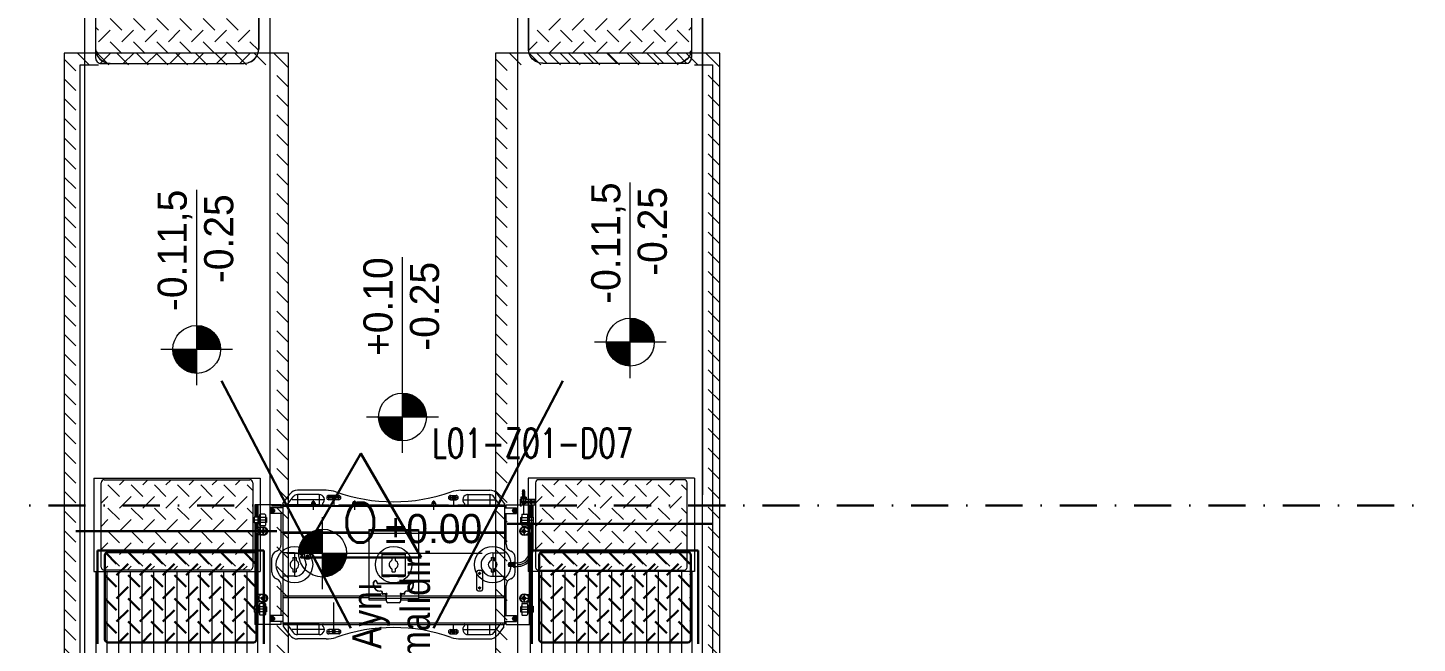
# Model space of a CAD drawing. Extents: x -3709 to 34975, y -230 to 8245.
# Drawn here: x 1614.9 to 2091.6, y 777.7 to 988.8 of the extents above; entities that cross this region are included whole.
import ezdxf
from ezdxf.enums import TextEntityAlignment as Align

# ---------------------------------------------------------------- set-up
doc = ezdxf.new("R2010")
doc.units = 0
doc.linetypes.add('DASHDOT', pattern=[25.4, 12.7, -6.35, 0, -6.35])
doc.layers.get('0').update_dxf_attribs({"color": 9, "lineweight": 9})
for name, color, linetype, lineweight in [('A_Tech_1-50', 201, 'Continuous', 9), ('B_Ekipman_Zemin', 155, 'Continuous', 9), ('E-DEDEKTÖR NUMARALARI', 20, 'Continuous', 30), ('E-KABLO', 7, 'Continuous', 30), ('E-OPTİK DUMAN DEDEKTÖRÜ', 7, 'Continuous', 30)]:
    doc.layers.add(name, color=color, linetype=linetype, lineweight=lineweight)
doc.styles.add('E-YAZI', font='txttw.shx')
doc.styles.add('HAS100', font='GOTHIC.TTF', dxfattribs={"height": 200})
doc.styles.add('MuuM_TEXT-STANDART', font='ARIALN.TTF')

# ---------------------------------------------------------------- blocks, each defined once
blk = doc.blocks.new('4800makaslift')
for p, q in [((14253.2, 12258.4), (14253.2, 12100)), ((14253.2, 12258.3), (14253.2, 12130.2)), ((14813.2, 12261.5), (14813.2, 12129.4)), ((14813.2, 12130.2), (14813.2, 12258.3)), ((15738.2, 12261.5), (15738.2, 12129.4)), ((15738.2, 12130.2), (15738.2, 12258.3)), ((16298.2, 12258.4), (16298.2, 12100)), ((16298.2, 12258.3), (16298.2, 12130.2)), ((14215.7, 12239.6), (14215.7, 7239.6)), ((14253.2, 12204.3), (14263, 12194.5)), ((14303, 12234.5), (14343, 12194.5)), ((14383, 12234.5), (14423, 12194.5)), ((14463, 12234.5), (14503, 12194.5)), ((14543, 12234.5), (14583, 12194.5)), ((14623, 12234.5), (14663, 12194.5)), ((14703, 12234.5), (14743, 12194.5)), ((14850.7, 12239.6), (14850.7, 7239.6)), ((15700.7, 12239.6), (15700.7, 7239.6)), ((15848.3, 12234.5), (15808.3, 12194.5)), ((15928.3, 12234.5), (15888.3, 12194.5)), ((16008.3, 12234.5), (15968.3, 12194.5)), ((16088.3, 12234.5), (16048.3, 12194.5)), ((16168.3, 12234.5), (16128.3, 12194.5)), ((16248.3, 12234.5), (16208.3, 12194.5)), ((16298.2, 12204.3), (16288.3, 12194.5)), ((16335.7, 12239.6), (16335.7, 10600.3)), ((16335.7, 7239.6), (16335.7, 12239.6)), ((14303, 12194.5), (14263, 12154.5)), ((14383, 12194.5), (14343, 12154.5)), ((14463, 12194.5), (14423, 12154.5)), ((14543, 12194.5), (14503, 12154.5)), ((14623, 12194.5), (14583, 12154.5)), ((14703, 12194.5), (14663, 12154.5)), ((14783, 12194.5), (14743, 12154.5)), ((15768.3, 12194.5), (15808.3, 12154.5)), ((15848.3, 12194.5), (15888.3, 12154.5)), ((15928.3, 12194.5), (15968.3, 12154.5)), ((16008.3, 12194.5), (16048.3, 12154.5)), ((16088.3, 12194.5), (16128.3, 12154.5)), ((16168.3, 12194.5), (16208.3, 12154.5)), ((16248.3, 12194.5), (16288.3, 12154.5)), ((14253.2, 12124.3), (14263, 12114.5)), ((14303, 12114.5), (14269, 12080.4)), ((14303, 12154.5), (14343, 12114.5)), ((14383, 12114.5), (14348.5, 12080)), ((14383, 12154.5), (14423, 12114.5)), ((14463, 12114.5), (14428.5, 12080)), ((14463, 12154.5), (14503, 12114.5)), ((14543, 12114.5), (14508.5, 12080)), ((14543, 12154.5), (14583, 12114.5)), ((14623, 12114.5), (14588.5, 12080)), ((14623, 12154.5), (14663, 12114.5)), ((14703, 12114.5), (14668.5, 12080)), ((14703, 12154.5), (14743, 12114.5)), ((14783, 12114.5), (14748.5, 12080)), ((14783, 12154.5), (14813.2, 12124.3)), ((14811.5, 12117.5), (14813.2, 12130.2)), ((15768.3, 12154.5), (15738.2, 12124.3)), ((15739.9, 12117.5), (15738.2, 12130.2)), ((15768.3, 12114.5), (15802.8, 12080)), ((15848.3, 12154.5), (15808.3, 12114.5)), ((15848.3, 12114.5), (15882.8, 12080)), ((15928.3, 12154.5), (15888.3, 12114.5)), ((15928.3, 12114.5), (15962.8, 12080)), ((16008.3, 12154.5), (15968.3, 12114.5)), ((16008.3, 12114.5), (16042.8, 12080)), ((16088.3, 12154.5), (16048.3, 12114.5)), ((16088.3, 12114.5), (16122.8, 12080)), ((16168.3, 12154.5), (16128.3, 12114.5)), ((16168.3, 12114.5), (16202.8, 12080)), ((16248.3, 12154.5), (16208.3, 12114.5)), ((16248.3, 12114.5), (16282.4, 12080.4)), ((16298.2, 12124.3), (16288.3, 12114.5)), ((14268.2, 12080), (14763.2, 12080.1)), ((14273.2, 12080), (14763.2, 12081)), ((14290.2, 12081.8), (14303.2, 12080.1)), ((14308.2, 12080.1), (14308.2, 12080)), ((14308.2, 12080), (14758.2, 12080)), ((16278.2, 12080), (15788.2, 12081)), ((16283.2, 12080), (15788.2, 12080.1)), ((16243.2, 12080), (15793.2, 12080)), ((16243.2, 12080.1), (16243.2, 12080)), ((16261.1, 12081.8), (16248.2, 12080.1))]:
    blk.add_line(p, q)
for points in [[(14253.2, 12130.2), (14254.9, 12117.5), (14259.9, 12105.6), (14267.8, 12095.4), (14278.2, 12087.6), (14290.2, 12082.7), (14303.2, 12081)], [(14253.2, 12129.4), (14254.9, 12116.6), (14259.9, 12104.7), (14267.8, 12094.6), (14278.2, 12086.7), (14290.2, 12081.8)], [(14763.2, 12080.1), (14776.1, 12081.8), (14788.2, 12086.7), (14798.5, 12094.6), (14806.5, 12104.7), (14811.5, 12116.6), (14813.2, 12129.4)], [(14763.2, 12081), (14776.1, 12082.7), (14788.2, 12087.6), (14798.5, 12095.4), (14806.5, 12105.6), (14811.5, 12117.5)], [(15788.2, 12080.1), (15775.2, 12081.8), (15763.2, 12086.7), (15752.8, 12094.6), (15744.9, 12104.7), (15739.9, 12116.6), (15738.2, 12129.4)], [(15788.2, 12081), (15775.2, 12082.7), (15763.2, 12087.6), (15752.8, 12095.4), (15744.9, 12105.6), (15739.9, 12117.5)], [(16298.2, 12130.2), (16296.5, 12117.5), (16291.5, 12105.6), (16283.5, 12095.4), (16273.2, 12087.6), (16261.1, 12082.7), (16248.2, 12081)], [(16298.2, 12129.4), (16296.5, 12116.6), (16291.5, 12104.7), (16283.5, 12094.6), (16273.2, 12086.7), (16261.1, 12081.8)]]:
    blk.add_lwpolyline(points)
for centre, start, end in [((14273.2, 12100), 180, 270), ((16278.2, 12100), 270, 360)]:
    blk.add_arc(centre, 20, start, end)
blk = doc.blocks.new('A$C78A8090B')
for p, q in [((98.8, 465), (122.8, 497)), ((113.8, 460), (134.8, 488)), ((241.3, 477.5), (131.3, 477.5)), ((247.6, 510), (148.8, 510)), ((148.8, 495), (148.8, 460)), ((223.8, 495), (148.8, 495)), ((223.8, 495), (223.8, 460)), ((298.3, 485), (249.3, 485)), ((256.8, 477.5), (256.8, 492.5)), ((290.8, 492.5), (256.8, 492.5)), ((256.8, 487.5), (256.8, 482.5)), ((268.8, 487.5), (256.8, 487.5)), ((269.4, 482.5), (256.8, 482.5)), ((290.8, 477.5), (256.8, 477.5)), ((268.8, 487.5), (268.8, 477.5)), ((273.8, 490), (273.8, 460)), ((290.8, 482.5), (278.1, 482.5)), ((278.8, 487.5), (278.8, 477.5)), ((290.8, 487.5), (278.8, 487.5)), ((290.8, 477.5), (290.8, 492.5)), ((290.8, 487.5), (290.8, 482.5)), ((666.8, 485), (700.8, 485)), ((674.3, 492.5), (693.3, 492.5)), ((674.3, 477.5), (674.3, 492.5)), ((674.3, 477.5), (693.3, 477.5)), ((678.8, 485), (678.8, 477.5)), ((683.8, 490), (683.8, 460)), ((688.8, 485), (688.8, 477.5)), ((693.3, 477.5), (693.3, 492.5)), ((709.9, 510), (808.8, 510)), ((716.3, 477.5), (826.3, 477.5)), ((733.8, 495), (808.8, 495)), ((733.8, 495), (733.8, 460)), ((808.8, 495), (808.8, 460)), ((843.8, 460), (822.8, 488)), ((858.8, 465), (834.8, 497)), ((914.5, 480), (915.5, 480)), ((914.5, 460), (914.5, 480)), ((915, 485.9), (915, 482.1)), ((915, 480), (915, 479.5)), ((915, 479.5), (917.5, 479.5)), ((915.5, 481.5), (933.5, 481.5)), ((915.5, 481.5), (915.5, 479.5)), ((917, 486.5), (932, 486.5)), ((917.5, 481.5), (917.5, 467)), ((919, 485.9), (919, 482.1)), ((919, 481.5), (919, 464)), ((921.8, 511.5), (920.5, 503.5)), ((921.3, 503.5), (920.5, 496.5)), ((920.5, 503.5), (928.5, 503.5)), ((920.5, 496.5), (928.5, 496.5)), ((921.3, 496.5), (921.3, 488.5)), ((921.8, 511.5), (927.3, 511.5)), ((924.5, 511.5), (924.5, 428)), ((927.3, 511.5), (928.5, 503.5)), ((927.8, 503.5), (928.5, 496.5)), ((927.8, 496.5), (927.8, 488.5)), ((930, 485.9), (930, 482.1)), ((930, 481.5), (930, 471.5)), ((931.5, 481.5), (931.5, 467)), ((931.5, 479.5), (934, 479.5)), ((933.5, 481.5), (933.5, 479.5)), ((933.5, 480), (964.5, 480)), ((934, 485.9), (934, 482.1)), ((934, 480), (934, 479.5)), ((950.5, 480), (950.5, 301)), ((964.5, 460), (964.5, 480)), ((10.5, 460), (3, 452.5)), ((6.3, 460), (3, 456.7)), ((3, 460), (3, 418)), ((93, 460), (3, 460)), ((13, 458.2), (3, 448.2)), ((13, 454), (3, 444)), ((13, 449.7), (3, 439.7)), ((13, 445.5), (3, 435.5)), ((13, 441.2), (3, 431.2)), ((13, 437), (3, 427)), ((13, 432.8), (3, 422.8)), ((13, 460), (13, 50)), ((70.5, 440), (55.5, 440)), ((57, 444.5), (57, 450)), ((98.8, 450), (57, 450)), ((57, 430), (57, 435.5)), ((98.8, 430), (57, 430)), ((59.5, 442), (63, 444)), ((59.5, 438), (59.5, 442)), ((63, 436), (59.5, 438)), ((63, 447.5), (63, 432.5)), ((63, 444), (66.5, 442)), ((66.5, 438), (63, 436)), ((66.5, 442), (66.5, 438)), ((93, 450), (93, 460)), ((93, 325), (93, 430)), ((98.8, 465), (98.8, 50)), ((102.8, 460), (98.8, 460)), ((98.8, 460), (102.8, 460)), ((98.8, 455), (858.8, 455)), ((101.8, 460), (101.8, 455)), ((102.8, 460), (102.8, 458)), ((102.8, 458), (110.8, 458)), ((110.8, 460), (257.8, 460)), ((148.8, 460), (110.8, 460)), ((110.8, 460), (110.8, 458)), ((111.8, 460), (111.8, 455)), ((223.8, 460), (148.8, 460)), ((197.2, 466), (209.2, 466)), ((197.2, 466), (197.2, 460)), ((197.6, 468), (207.2, 468)), ((198.7, 455), (198.7, 460)), ((199.2, 457.5), (199.2, 460)), ((199.2, 457.5), (207.2, 457.5)), ((203.2, 475), (203.2, 442.4)), ((203.2, 472), (203.2, 460)), ((204.7, 470.5), (204.7, 465.5)), ((207.2, 457.5), (207.2, 460)), ((207.7, 455), (207.7, 460)), ((209.2, 466), (209.2, 460)), ((256.8, 460), (256.8, 455)), ((257.8, 460), (257.8, 458)), ((257.8, 458), (290.8, 458)), ((290.8, 460), (612.2, 460)), ((290.8, 460), (290.8, 458)), ((291.8, 460), (291.8, 455)), ((350.3, 466), (338.3, 466)), ((338.3, 466), (338.3, 460)), ((339.8, 455), (339.8, 460)), ((349.9, 468), (340.3, 468)), ((340.3, 457.5), (340.3, 460)), ((348.3, 457.5), (340.3, 457.5)), ((342.8, 470.5), (342.8, 465.5)), ((344.3, 475), (344.3, 442.4)), ((344.3, 472), (344.3, 460)), ((348.3, 457.5), (348.3, 460)), ((348.8, 455), (348.8, 460)), ((350.3, 466), (350.3, 460)), ((610.2, 466), (622.2, 466)), ((610.2, 466), (610.2, 460)), ((610.6, 468), (620.2, 468)), ((611.7, 455), (611.7, 460)), ((612.2, 457.5), (612.2, 460)), ((612.2, 457.5), (620.2, 457.5)), ((616.2, 475), (616.2, 442.4)), ((616.2, 472), (616.2, 460)), ((617.7, 470.5), (617.7, 465.5)), ((620.2, 460), (666.8, 460)), ((620.2, 457.5), (620.2, 460)), ((620.7, 455), (620.7, 460)), ((622.2, 466), (622.2, 460)), ((665.8, 460), (665.8, 455)), ((666.8, 460), (666.8, 458)), ((699.8, 458), (666.8, 458)), ((699.8, 460), (699.8, 458)), ((699.8, 460), (733.8, 460)), ((700.8, 460), (700.8, 455)), ((733.8, 460), (808.8, 460)), ((808.8, 460), (846.8, 460)), ((845.8, 460), (845.8, 455)), ((846.8, 460), (846.8, 458)), ((854.8, 458), (846.8, 458)), ((854.8, 460), (854.8, 458)), ((854.8, 460), (858.8, 460)), ((855.8, 460), (855.8, 455)), ((858.8, 465), (858.8, 50)), ((858.8, 450), (900.5, 450)), ((858.8, 430), (900.5, 430)), ((864.5, 460), (964.5, 460)), ((864.5, 450), (864.5, 460)), ((864.5, 325), (864.5, 430)), ((887, 440), (902, 440)), ((894.5, 444), (891, 442)), ((891, 442), (891, 438)), ((891, 438), (894.5, 436)), ((894.5, 447.5), (894.5, 432.5)), ((898, 442), (894.5, 444)), ((894.5, 436), (898, 438)), ((898, 438), (898, 442)), ((900.5, 444.5), (900.5, 450)), ((900.5, 430), (900.5, 435.5)), ((917.5, 471.5), (931.5, 471.5)), ((917.5, 467), (931.5, 467)), ((919, 470), (964.5, 470)), ((919, 464), (924.5, 462.2)), ((919, 464), (930, 464)), ((930, 464), (924.5, 462.2)), ((930, 472.5), (947.4, 472.5)), ((930, 467.5), (947.4, 467.5)), ((930, 467.5), (930, 464)), ((944.5, 457.7), (946.8, 460)), ((944.5, 453.4), (951.1, 460)), ((944.5, 460), (944.5, 50)), ((944.5, 449.2), (954.5, 459.2)), ((944.5, 444.9), (954.5, 454.9)), ((944.5, 440.7), (954.5, 450.7)), ((944.5, 436.5), (954.5, 446.5)), ((944.5, 432.2), (954.5, 442.2)), ((944.5, 428), (954.5, 438)), ((944.5, 423.7), (954.5, 433.7)), ((944.5, 419.5), (954.5, 429.5)), ((953.6, 472.5), (957.5, 472.5)), ((953.6, 467.5), (957.5, 467.5)), ((954.5, 460), (954.5, 418)), ((956.5, 460), (956.5, 301)), ((957.5, 473.5), (964.5, 473.5)), ((957.5, 466.5), (957.5, 473.5)), ((957.5, 466.5), (964.5, 466.5)), ((0, 418), (0, 398)), ((13, 418), (0, 418)), ((43, 408), (0, 408)), ((13, 398), (0, 398)), ((13, 428.5), (3, 418.5)), ((12.2, 398), (3, 388.8)), ((7.9, 398), (3, 393.1)), ((3.7, 398), (3, 397.3)), ((3, 398), (3, 112)), ((13, 394.6), (3, 384.6)), ((13, 390.3), (3, 380.3)), ((13, 386.1), (4.4, 377.5)), ((13, 424.3), (6.7, 418)), ((13, 381.8), (8.7, 377.5)), ((13, 420), (11, 418)), ((17, 420.5), (13, 420.5)), ((13, 420.5), (13, 395.5)), ((17, 395.5), (13, 395.5)), ((13, 377.5), (13, 382.5)), ((31, 382.5), (13, 382.5)), ((17, 420.5), (19, 418.5)), ((17, 420.5), (17, 395.5)), ((19, 397.5), (17, 395.5)), ((19, 426), (19, 390)), ((39.5, 416.5), (19, 416.5)), ((39.5, 399.5), (19, 399.5)), ((37, 428), (21, 428)), ((37, 388), (21, 388)), ((31, 385), (31, 355)), ((31, 357.5), (31, 382.5)), ((39, 426), (39, 416.5)), ((39, 399.5), (39, 390)), ((39.5, 418), (39.5, 398)), ((39.5, 418), (41, 418)), ((41, 415.8), (39.5, 415.8)), ((41, 400.1), (39.5, 400.1)), ((39.5, 398), (41, 398)), ((41, 418), (41, 398)), ((43, 416.5), (41, 416.5)), ((43, 399.5), (41, 399.5)), ((43, 416.5), (43, 399.5)), ((914.5, 416.5), (914.5, 399.5)), ((914.5, 416.5), (916.5, 416.5)), ((914.5, 408), (957.5, 408)), ((914.5, 399.5), (916.5, 399.5)), ((916.5, 418), (916.5, 398)), ((918, 418), (916.5, 418)), ((916.5, 415.8), (918, 415.8)), ((916.5, 400.1), (918, 400.1)), ((918, 398), (916.5, 398)), ((918, 418), (918, 398)), ((918, 416.5), (938.5, 416.5)), ((918, 399.5), (938.5, 399.5)), ((918.5, 426), (918.5, 416.5)), ((918.5, 399.5), (918.5, 390)), ((920.5, 428), (936.5, 428)), ((920.5, 388), (936.5, 388)), ((926.5, 385), (926.5, 355)), ((926.5, 357.5), (926.5, 382.5)), ((926.5, 382.5), (944.5, 382.5)), ((938.5, 426), (938.5, 390)), ((940.5, 420.5), (938.5, 418.5)), ((938.5, 397.5), (940.5, 395.5)), ((940.5, 420.5), (940.5, 395.5)), ((940.5, 420.5), (944.5, 420.5)), ((940.5, 395.5), (944.5, 395.5)), ((944.5, 420.5), (944.5, 395.5)), ((944.5, 418), (957.5, 418)), ((944.5, 394), (948.5, 398)), ((944.5, 389.8), (952.7, 398)), ((944.5, 398), (957.5, 398)), ((944.5, 385.6), (954.5, 395.6)), ((944.5, 381.3), (954.5, 391.3)), ((944.5, 377.5), (944.5, 382.5)), ((944.9, 377.5), (954.5, 387.1)), ((947.3, 418), (954.5, 425.3)), ((949.2, 377.5), (954.5, 382.8)), ((951.5, 418), (954.5, 421)), ((954.5, 398), (954.5, 112)), ((957.5, 418), (957.5, 398)), ((3, 377.5), (13, 377.5)), ((10.6, 362.5), (3, 354.9)), ((6.4, 362.5), (3, 359.1)), ((3, 362.5), (13, 362.5)), ((13, 360.6), (3, 350.6)), ((13, 356.4), (3, 346.4)), ((13, 352.1), (3, 342.1)), ((13, 347.9), (3, 337.9)), ((13, 343.7), (3, 333.7)), ((13, 339.4), (3, 329.4)), ((13, 335.2), (3, 325.2)), ((7, 362.5), (7, 377.5)), ((13, 377.6), (12.9, 377.5)), ((43.5, 370), (13, 370)), ((46, 370), (13, 370)), ((13, 357.5), (13, 362.5)), ((31, 357.5), (13, 357.5)), ((98.8, 367.5), (393.8, 367.5)), ((98.8, 362.5), (858.8, 362.5)), ((173.8, 280), (173.8, 340)), ((188.8, 345), (178.8, 345)), ((178.8, 335), (188.8, 335)), ((183.8, 330), (183.8, 338.3)), ((193.8, 280), (193.8, 340)), ((393.8, 375.5), (393.8, 134.5)), ((393.8, 375.5), (563.8, 375.5)), ((393.8, 370.5), (563.8, 370.5)), ((563.8, 375.5), (563.8, 134.5)), ((563.8, 367.5), (858.8, 367.5)), ((911.5, 370), (944.5, 370)), ((914, 370), (944.5, 370)), ((926.5, 357.5), (944.5, 357.5)), ((954.5, 377.5), (944.5, 377.5)), ((944.5, 360.1), (946.9, 362.5)), ((944.5, 355.9), (951.1, 362.5)), ((954.5, 362.5), (944.5, 362.5)), ((944.5, 357.5), (944.5, 362.5)), ((944.5, 351.6), (954.5, 361.6)), ((944.5, 347.4), (954.5, 357.4)), ((944.5, 343.1), (954.5, 353.1)), ((944.5, 338.9), (954.5, 348.9)), ((944.5, 334.6), (954.5, 344.6)), ((944.5, 330.4), (954.5, 340.4)), ((944.5, 326.2), (954.5, 336.2)), ((950.5, 362.5), (950.5, 377.5)), ((953.4, 377.5), (954.5, 378.6)), ((13, 330.9), (3, 320.9)), ((13, 326.7), (3, 316.7)), ((13, 322.4), (3, 312.4)), ((13, 318.2), (3, 308.2)), ((13, 314), (3, 304)), ((13, 309.7), (3, 299.7)), ((13, 305.5), (3, 295.5)), ((13, 301.2), (3, 291.2)), ((13, 297), (3, 287)), ((13, 292.7), (3, 282.7)), ((13, 288.5), (3, 278.5)), ((138.8, 295), (98.8, 295)), ((138.8, 295), (138.8, 215)), ((183.8, 280), (183.8, 290)), ((438.8, 295), (438.8, 215)), ((438.8, 295), (518.8, 295)), ((438.8, 290), (518.8, 290)), ((443.3, 295.5), (443.3, 289.5)), ((443.3, 295.5), (464.3, 295.5)), ((443.3, 289.5), (464.3, 289.5)), ((443.8, 295), (443.8, 290)), ((463.8, 295), (463.8, 290)), ((464.3, 295.5), (464.3, 289.5)), ((493.3, 295.5), (514.3, 295.5)), ((493.3, 295.5), (493.3, 289.5)), ((493.3, 289.5), (514.3, 289.5)), ((493.8, 295), (493.8, 290)), ((513.8, 295), (513.8, 290)), ((514.3, 295.5), (514.3, 289.5)), ((518.8, 295), (518.8, 215)), ((818.8, 295), (818.8, 215)), ((818.8, 295), (858.8, 295)), ((944.5, 321.9), (954.5, 331.9)), ((944.5, 317.7), (954.5, 327.7)), ((944.5, 313.4), (954.5, 323.4)), ((944.5, 309.2), (954.5, 319.2)), ((944.5, 304.9), (954.5, 314.9)), ((944.5, 300.7), (954.5, 310.7)), ((944.5, 296.5), (954.5, 306.5)), ((944.5, 292.2), (954.5, 302.2)), ((944.5, 288), (954.5, 298)), ((944.5, 283.7), (954.5, 293.7)), ((944.5, 279.5), (954.5, 289.5)), ((13, 284.3), (3, 274.3)), ((13, 280), (3, 270)), ((13, 275.8), (3, 265.8)), ((13, 271.5), (3, 261.5)), ((13, 267.3), (3, 257.3)), ((13, 263), (3, 253)), ((13, 258.8), (3, 248.8)), ((13, 254.6), (3, 244.6)), ((13, 250.3), (3, 240.3)), ((13, 246.1), (3, 236.1)), ((13, 241.8), (3, 231.8)), ((61, 229.6), (61, 278.4)), ((133.3, 280), (144.3, 280)), ((133.3, 280), (133.3, 269)), ((133.3, 241), (133.3, 230)), ((144.3, 280), (144.3, 269)), ((144.3, 241), (144.3, 230)), ((178.8, 285), (188.8, 285)), ((178.8, 275), (188.8, 275)), ((178.8, 257.5), (178.8, 252.5)), ((473.3, 279), (473.3, 270.5)), ((473.3, 239.5), (473.3, 231)), ((474.3, 280), (483.3, 280)), ((484.3, 279), (484.3, 270.5)), ((484.3, 239.5), (484.3, 231)), ((778.8, 257.5), (778.8, 252.5)), ((813.3, 280), (813.3, 269)), ((813.3, 280), (824.3, 280)), ((813.3, 241), (813.3, 230)), ((824.3, 280), (824.3, 269)), ((824.3, 241), (824.3, 230)), ((874.5, 257.1), (872.5, 257.1)), ((872.5, 252.9), (872.5, 257.1)), ((872.5, 255), (896.5, 255)), ((874.5, 252.9), (872.5, 252.9)), ((896.5, 255), (873.3, 255)), ((887.5, 261.5), (874.5, 261.5)), ((874.5, 248.5), (874.5, 261.5)), ((887.5, 248.5), (874.5, 248.5)), ((878.5, 248.5), (878.5, 261.5)), ((883.5, 248.5), (883.5, 261.5)), ((887.5, 248.5), (887.5, 261.5)), ((890, 260), (887.5, 260)), ((890, 250), (887.5, 250)), ((890, 248.3), (890, 261.8)), ((890.5, 263.8), (894.5, 263.8)), ((890.5, 259.8), (894.5, 259.8)), ((890.5, 250.3), (894.5, 250.3)), ((890.5, 246.3), (894.5, 246.3)), ((894.5, 246.3), (894.5, 263.8)), ((894.5, 261), (904.5, 261)), ((894.5, 249), (894.5, 261)), ((894.5, 249), (904.5, 249)), ((896.5, 229.6), (896.5, 278.4)), ((896.5, 246.5), (896.5, 263.5)), ((896.5, 250.4), (896.5, 259.6)), ((944.5, 275.2), (954.5, 285.2)), ((944.5, 271), (954.5, 281)), ((944.5, 266.8), (954.5, 276.8)), ((944.5, 262.5), (954.5, 272.5)), ((944.5, 258.3), (954.5, 268.3)), ((944.5, 254), (954.5, 264)), ((944.5, 249.8), (954.5, 259.8)), ((944.5, 245.5), (954.5, 255.5)), ((944.5, 241.3), (954.5, 251.3)), ((944.5, 237.1), (954.5, 247.1)), ((944.5, 232.8), (954.5, 242.8)), ((944.5, 228.6), (954.5, 238.6)), ((13, 237.6), (3, 227.6)), ((13, 233.3), (3, 223.3)), ((13, 229.1), (3, 219.1)), ((13, 224.9), (3, 214.9)), ((13, 220.6), (3, 210.6)), ((13, 216.4), (3, 206.4)), ((13, 212.1), (3, 202.1)), ((13, 207.9), (3, 197.9)), ((13, 203.7), (3, 193.7)), ((13, 199.4), (3, 189.4)), ((13, 195.2), (3, 185.2)), ((13, 190.9), (3, 180.9)), ((138.8, 215), (98.8, 215)), ((133.3, 230), (144.3, 230)), ((410.3, 184.5), (410.3, 194.5)), ((411.3, 184.5), (411.3, 194.5)), ((411.3, 191.1), (411.3, 190.9)), ((438.8, 220), (518.8, 220)), ((438.8, 215), (518.8, 215)), ((443.3, 220.5), (464.3, 220.5)), ((443.3, 220.5), (443.3, 214.5)), ((443.3, 214.5), (464.3, 214.5)), ((443.8, 220), (443.8, 215)), ((463.8, 220), (463.8, 215)), ((464.3, 220.5), (464.3, 214.5)), ((474.3, 230), (483.3, 230)), ((493.3, 220.5), (514.3, 220.5)), ((493.3, 220.5), (493.3, 214.5)), ((493.3, 214.5), (514.3, 214.5)), ((493.8, 220), (493.8, 215)), ((513.8, 220), (513.8, 215)), ((514.3, 220.5), (514.3, 214.5)), ((546.3, 190.9), (546.2, 191.1)), ((546.3, 184.5), (546.3, 194.5)), ((547.3, 184.5), (547.3, 194.5)), ((763.8, 230), (763.8, 170)), ((778.8, 235), (768.8, 235)), ((778.8, 225), (768.8, 225)), ((773.8, 230), (773.8, 220)), ((783.8, 230), (783.8, 170)), ((813.3, 230), (824.3, 230)), ((818.8, 215), (858.8, 215)), ((944.5, 224.3), (954.5, 234.3)), ((944.5, 220.1), (954.5, 230.1)), ((944.5, 215.8), (954.5, 225.8)), ((944.5, 211.6), (954.5, 221.6)), ((944.5, 207.4), (954.5, 217.4)), ((944.5, 203.1), (954.5, 213.1)), ((944.5, 198.9), (954.5, 208.9)), ((944.5, 194.6), (954.5, 204.6)), ((944.5, 190.4), (954.5, 200.4)), ((944.5, 186.1), (954.5, 196.1)), ((944.5, 181.9), (954.5, 191.9)), ((13, 186.7), (3, 176.7)), ((13, 182.4), (3, 172.4)), ((13, 178.2), (3, 168.2)), ((13, 174), (3, 164)), ((13, 169.7), (3, 159.7)), ((13, 165.5), (3, 155.5)), ((13, 161.2), (3, 151.2)), ((3, 147.5), (13, 147.5)), ((13, 157), (3.5, 147.5)), ((7, 132.5), (7, 147.5)), ((13, 152.7), (7.8, 147.5)), ((13, 148.5), (12, 147.5)), ((13, 147.5), (13, 152.5)), ((31, 152.5), (13, 152.5)), ((31, 155), (31, 125)), ((31, 127.5), (31, 152.5)), ((93, 114), (93, 183)), ((98.8, 147.5), (858.8, 147.5)), ((492.4, 190.5), (426.3, 190.5)), ((492.4, 189.5), (426.3, 189.5)), ((435.8, 164.5), (431.3, 164.5)), ((435.8, 163.5), (431.3, 163.5)), ((439.8, 155.5), (439.8, 159.5)), ((440.8, 155.5), (440.8, 159.5)), ((451.4, 154.5), (441.8, 154.5)), ((449.3, 153.5), (441.8, 153.5)), ((453.3, 134.5), (453.3, 149.5)), ((454.3, 129.5), (454.3, 151.7)), ((531.3, 190.5), (492.4, 190.5)), ((531.3, 189.5), (492.4, 189.5)), ((503.3, 129.5), (503.3, 151.7)), ((504.3, 134.5), (504.3, 149.5)), ((515.8, 154.5), (506.1, 154.5)), ((515.8, 153.5), (508.3, 153.5)), ((516.8, 155.5), (516.8, 159.5)), ((517.8, 155.5), (517.8, 159.5)), ((526.3, 164.5), (521.8, 164.5)), ((526.3, 163.5), (521.8, 163.5)), ((778.8, 175), (768.8, 175)), ((768.8, 165), (778.8, 165)), ((773.8, 180), (773.8, 170)), ((864.5, 114), (864.5, 183)), ((926.5, 155), (926.5, 125)), ((926.5, 127.5), (926.5, 152.5)), ((926.5, 152.5), (944.5, 152.5)), ((944.5, 177.7), (954.5, 187.7)), ((944.5, 173.4), (954.5, 183.4)), ((944.5, 169.2), (954.5, 179.2)), ((944.5, 164.9), (954.5, 174.9)), ((944.5, 160.7), (954.5, 170.7)), ((944.5, 156.4), (954.5, 166.4)), ((944.5, 152.2), (954.5, 162.2)), ((944.5, 148), (954.5, 158)), ((944.5, 147.5), (944.5, 152.5)), ((954.5, 147.5), (944.5, 147.5)), ((948.3, 147.5), (954.5, 153.7)), ((950.5, 132.5), (950.5, 147.5)), ((952.5, 147.5), (954.5, 149.5)), ((13, 112), (0, 112)), ((0, 112), (0, 92)), ((43, 102), (0, 102)), ((9.7, 132.5), (3, 125.8)), ((5.5, 132.5), (3, 130)), ((3, 132.5), (13, 132.5)), ((13, 131.5), (3, 121.5)), ((13, 127.3), (3, 117.3)), ((13, 123), (3, 113)), ((13, 118.8), (6.2, 112)), ((13, 114.6), (10.4, 112)), ((43.5, 140), (13, 140)), ((46, 140), (13, 140)), ((13, 127.5), (13, 132.5)), ((31, 127.5), (13, 127.5)), ((17, 114.5), (13, 114.5)), ((13, 114.5), (13, 89.5)), ((17, 114.5), (19, 112.5)), ((17, 114.5), (17, 89.5)), ((19, 120), (19, 84)), ((39.5, 110.5), (19, 110.5)), ((37, 122), (21, 122)), ((39, 120), (39, 110.5)), ((39.5, 112), (39.5, 92)), ((39.5, 112), (41, 112)), ((41, 109.8), (39.5, 109.8)), ((41, 112), (41, 92)), ((43, 110.5), (41, 110.5)), ((43, 110.5), (43, 93.5)), ((93, 80), (93, 114)), ((98.8, 142.5), (393.8, 142.5)), ((273.8, 20), (273.8, 125.4)), ((393.8, 139.5), (563.8, 139.5)), ((393.8, 134.5), (454.3, 134.5)), ((498.3, 124.5), (459.3, 124.5)), ((503.3, 134.5), (563.8, 134.5)), ((563.8, 142.5), (858.8, 142.5)), ((864.5, 80), (864.5, 114)), ((911.5, 140), (944.5, 140)), ((914, 140), (944.5, 140)), ((914.5, 110.5), (914.5, 93.5)), ((914.5, 110.5), (916.5, 110.5)), ((914.5, 102), (957.5, 102)), ((916.5, 112), (916.5, 92)), ((918, 112), (916.5, 112)), ((916.5, 109.8), (918, 109.8)), ((918, 112), (918, 92)), ((918, 110.5), (938.5, 110.5)), ((918.5, 120), (918.5, 110.5)), ((920.5, 122), (936.5, 122)), ((926.5, 127.5), (944.5, 127.5)), ((938.5, 120), (938.5, 84)), ((940.5, 114.5), (938.5, 112.5)), ((940.5, 114.5), (944.5, 114.5)), ((940.5, 114.5), (940.5, 89.5)), ((944.5, 131), (946, 132.5)), ((944.5, 126.8), (950.3, 132.5)), ((944.5, 122.5), (954.5, 132.5)), ((944.5, 127.5), (944.5, 132.5)), ((954.5, 132.5), (944.5, 132.5)), ((944.5, 118.3), (954.5, 128.3)), ((944.5, 114), (954.5, 124)), ((944.5, 114.5), (944.5, 89.5)), ((944.5, 112), (957.5, 112)), ((946.7, 112), (954.5, 119.8)), ((951, 112), (954.5, 115.5)), ((957.5, 112), (957.5, 92)), ((13, 92), (0, 92)), ((11.7, 92), (3, 83.3)), ((7.4, 92), (3, 87.6)), ((3.2, 92), (3, 91.8)), ((3, 92), (3, 50)), ((13, 89.1), (3, 79.1)), ((13, 84.9), (3, 74.9)), ((13, 80.6), (3, 70.6)), ((13, 76.4), (3, 66.4)), ((13, 72.1), (3, 62.1)), ((13, 67.9), (3, 57.9)), ((13, 63.6), (3, 53.6)), ((93, 50), (3, 50)), ((13, 59.4), (3.6, 50)), ((13, 55.2), (7.8, 50)), ((13, 50.9), (12.1, 50)), ((17, 89.5), (13, 89.5)), ((19, 91.5), (17, 89.5)), ((39.5, 93.5), (19, 93.5)), ((37, 82), (21, 82)), ((39, 93.5), (39, 84)), ((41, 94.1), (39.5, 94.1)), ((39.5, 92), (41, 92)), ((43, 93.5), (41, 93.5)), ((70.5, 70), (55.5, 70)), ((57, 74.5), (57, 80)), ((98.8, 80), (57, 80)), ((57, 60), (57, 65.5)), ((98.8, 60), (57, 60)), ((59.5, 72), (63, 74)), ((59.5, 68), (59.5, 72)), ((63, 66), (59.5, 68)), ((63, 77.5), (63, 62.5)), ((63, 74), (66.5, 72)), ((66.5, 68), (63, 66)), ((66.5, 72), (66.5, 68)), ((93, 50), (93, 60)), ((98.8, 55), (858.8, 55)), ((98.8, 50), (733.8, 50)), ((148.8, 50), (98.8, 50)), ((115.3, 48), (134.8, 22)), ((148.8, 15), (148.8, 50)), ((223.8, 50), (148.8, 50)), ((223.8, 15), (223.8, 50)), ((683.8, 20), (683.8, 50)), ((733.8, 50), (808.8, 50)), ((733.8, 15), (733.8, 50)), ((808.8, 15), (808.8, 50)), ((808.8, 50), (858.8, 50)), ((842.3, 48), (822.8, 22)), ((858.8, 80), (900.5, 80)), ((858.8, 60), (900.5, 60)), ((864.5, 50), (864.5, 60)), ((864.5, 50), (954.5, 50)), ((887, 70), (902, 70)), ((894.5, 74), (891, 72)), ((891, 72), (891, 68)), ((891, 68), (894.5, 66)), ((894.5, 77.5), (894.5, 62.5)), ((898, 72), (894.5, 74)), ((894.5, 66), (898, 68)), ((898, 68), (898, 72)), ((900.5, 74.5), (900.5, 80)), ((900.5, 60), (900.5, 65.5)), ((914.5, 93.5), (916.5, 93.5)), ((916.5, 94.1), (918, 94.1)), ((918, 92), (916.5, 92)), ((918, 93.5), (938.5, 93.5)), ((918.5, 93.5), (918.5, 84)), ((920.5, 82), (936.5, 82)), ((938.5, 91.5), (940.5, 89.5)), ((940.5, 89.5), (944.5, 89.5)), ((944.5, 88.6), (947.9, 92)), ((944.5, 84.3), (952.2, 92)), ((944.5, 92), (957.5, 92)), ((944.5, 80.1), (954.5, 90.1)), ((944.5, 75.8), (954.5, 85.8)), ((944.5, 71.6), (954.5, 81.6)), ((944.5, 67.4), (954.5, 77.4)), ((944.5, 63.1), (954.5, 73.1)), ((944.5, 58.9), (954.5, 68.9)), ((944.5, 54.6), (954.5, 64.6)), ((944.5, 50.4), (954.5, 60.4)), ((948.4, 50), (954.5, 56.1)), ((952.6, 50), (954.5, 51.9)), ((954.5, 92), (954.5, 50)), ((101, 42), (122.8, 13)), ((241.3, 32.5), (131.3, 32.5)), ((223.8, 15), (148.8, 15)), ((247.6, 0), (148.8, 0)), ((298.3, 25), (249.3, 25)), ((290.8, 32.5), (256.8, 32.5)), ((256.8, 32.5), (256.8, 17.5)), ((290.8, 17.5), (256.8, 17.5)), ((268.8, 25), (268.8, 32.5)), ((278.8, 25), (278.8, 32.5)), ((290.8, 32.5), (290.8, 17.5)), ((666.8, 25), (700.8, 25)), ((674.3, 32.5), (693.3, 32.5)), ((674.3, 32.5), (674.3, 17.5)), ((674.3, 17.5), (693.3, 17.5)), ((678.8, 25), (678.8, 32.5)), ((688.8, 25), (688.8, 32.5)), ((693.3, 32.5), (693.3, 17.5)), ((709.9, 0), (808.8, 0)), ((716.3, 32.5), (826.3, 32.5)), ((733.8, 15), (808.8, 15)), ((856.5, 42), (834.8, 13))]:
    blk.add_line(p, q)
for centre, radius in [((273.8, 485), 5), ((273.8, 485), 3.5), ((683.8, 485), 5), ((683.8, 485), 3.5), ((63, 440), 7.5), ((63, 440), 7), ((63, 440), 6.5), ((204.7, 468), 2.5), ((342.8, 468), 2.5), ((617.7, 468), 2.5), ((894.5, 440), 7.5), ((894.5, 440), 7), ((894.5, 440), 6.5), ((950.5, 470), 6), ((950.5, 470), 4), ((31, 370), 15), ((926.5, 370), 15), ((31, 370), 5.1), ((183.8, 335), 3.25), ((926.5, 370), 5.1), ((138.8, 255), 62.5), ((183.8, 285), 3.25), ((478.8, 255), 62.5), ((818.8, 255), 62.5), ((773.8, 225), 3.25), ((31, 140), 15), ((31, 140), 5.1), ((773.8, 175), 3.25), ((926.5, 140), 15), ((926.5, 140), 5.1), ((63, 70), 7.5), ((63, 70), 7), ((63, 70), 6.5), ((894.5, 70), 7.5), ((894.5, 70), 7), ((894.5, 70), 6.5), ((273.8, 25), 5), ((273.8, 25), 3.5), ((683.8, 25), 5), ((683.8, 25), 3.5)]:
    blk.add_circle(centre, radius)
for centre, radius, start, end in [((148.8, 477.5), 32.5, 90, 143.1301), ((148.8, 477.5), 17.5, 90, 143.1301), ((223.8, 477.5), 17.5, 311.4096, 90), ((247.6, 410), 100, 70.7185, 90), ((256.8, 485), 7.5, 90, 270), ((478.8, 1070.7), 600, 250.7185, 289.2815), ((290.8, 485), 7.5, 270, 90), ((674.3, 485), 7.5, 90, 270), ((709.9, 410), 100, 90, 109.2815), ((693.3, 485), 7.5, 270, 90), ((733.8, 477.5), 17.5, 90, 228.5904), ((808.8, 477.5), 32.5, 36.8699, 90), ((808.8, 477.5), 17.5, 36.8699, 90), ((917, 482.9), 3.63, 56.6015, 123.3985), ((917, 485.1), 3.63, 236.6015, 303.3985), ((924.5, 461), 25.5, 77.5483, 102.4517), ((924.5, 507), 25.5, 257.5483, 282.4517), ((919.3, 488.5), 2, 270, 0), ((929.8, 488.5), 2, 180, 270), ((932, 482.9), 3.63, 56.6015, 123.3985), ((932, 485.1), 3.63, 236.6015, 303.3985), ((203.2, 466), 6, 0, 180), ((237, 462.5), 2.5, 131.4096, 270), ((344.3, 466), 6, 0, 180), ((616.2, 466), 6, 0, 180), ((720.5, 462.5), 2.5, 270, 48.5904), ((932.8, 470), 3.75, 138.1915, 221.8085), ((21, 426), 2, 90, 180), ((21, 390), 2, 180, 270), ((31, 370), 12.5, 270, 90), ((37, 426), 2, 0, 90), ((37, 390), 2, 270, 0), ((926.5, 370), 12.5, 90, 270), ((920.5, 426), 2, 90, 180), ((920.5, 390), 2, 180, 270), ((936.5, 426), 2, 0, 90), ((936.5, 390), 2, 270, 0), ((31, 370), 6, 180, 90), ((178.8, 340), 5, 90, 180), ((188.8, 340), 5, 0, 90), ((926.5, 370), 6, 90, 0), ((86, 278.4), 25, 111.1002, 180), ((68, 325), 25, 291.1002, 0), ((138.8, 255), 40, 270, 90), ((818.8, 255), 40, 90, 270), ((889.5, 325), 25, 180, 248.8998), ((871.5, 278.4), 25, 0, 68.8998), ((904.5, 301), 52, 270, 0), ((904.5, 301), 46, 270, 0), ((904.5, 301), 40, 270, 0), ((138.8, 255), 15, 111.5102, 248.4898), ((138.8, 255), 15, 291.5102, 68.4898), ((178.8, 280), 5, 180, 270), ((188.8, 280), 5, 270, 0), ((478.8, 255), 15.2, 115.7715, 244.2285), ((471.3, 270.5), 2, 295.7715, 0), ((471.3, 239.5), 2, 0, 64.2285), ((474.3, 279), 1, 90, 180), ((483.3, 279), 1, 0, 90), ((486.3, 270.5), 2, 180, 244.2285), ((486.3, 239.5), 2, 115.7715, 180), ((478.8, 255), 15.2, 295.7715, 64.2285), ((818.8, 255), 15, 111.5102, 248.4898), ((818.8, 255), 15, 291.5102, 68.4898), ((894.3, 261.8), 4.25, 151.9275, 208.0725), ((912.8, 255), 22.8, 167.982, 192.018), ((894.3, 248.3), 4.25, 151.9275, 208.0725), ((86, 229.6), 25, 180, 248.8998), ((68, 183), 25, 0, 68.8998), ((416.3, 194.5), 6, 0, 180), ((416.3, 194.5), 5, 90, 180), ((416.3, 194.5), 6, 213.5573, 214.6066), ((416.3, 194.5), 5, 0, 90), ((426.3, 194.5), 5, 180, 270), ((426.3, 194.5), 4, 180, 270), ((474.3, 231), 1, 180, 270), ((483.3, 231), 1, 270, 0), ((531.3, 194.5), 4, 270, 0), ((531.3, 194.5), 5, 270, 0), ((541.3, 194.5), 6, 0, 180), ((541.3, 194.5), 5, 90, 180), ((541.3, 194.5), 5, 0, 90), ((541.3, 194.5), 6, 325.3934, 326.4427), ((768.8, 230), 5, 90, 180), ((778.8, 230), 5, 0, 90), ((889.5, 183), 25, 111.1002, 180), ((871.5, 229.6), 25, 291.1002, 0), ((31, 140), 6, 180, 90), ((31, 140), 12.5, 270, 90), ((431.3, 184.5), 21, 180, 270), ((431.3, 184.5), 20, 180, 270), ((435.8, 159.5), 5, 0, 90), ((435.8, 159.5), 4, 0, 90), ((441.8, 155.5), 2, 180, 270), ((441.8, 155.5), 1, 180, 270), ((449.3, 149.5), 4, 0, 90), ((451.4, 155.5), 1, 270, 340.5288), ((454.3, 154.5), 2, 289.4712, 160.5288), ((455.3, 151.7), 1, 109.4712, 180), ((503.3, 154.5), 2, 19.4712, 250.5288), ((502.3, 151.7), 1, 0, 70.5288), ((508.3, 149.5), 4, 90, 180), ((506.1, 155.5), 1, 199.4712, 270), ((515.8, 155.5), 2, 270, 0), ((515.8, 155.5), 1, 270, 0), ((521.8, 159.5), 5, 90, 180), ((521.8, 159.5), 4, 90, 180), ((526.3, 184.5), 21, 270, 0), ((526.3, 184.5), 20, 270, 0), ((768.8, 170), 5, 180, 270), ((778.8, 170), 5, 270, 0), ((926.5, 140), 12.5, 90, 270), ((926.5, 140), 6, 90, 0), ((21, 120), 2, 90, 180), ((37, 120), 2, 0, 90), ((459.3, 129.5), 5, 180, 270), ((498.3, 129.5), 5, 270, 0), ((920.5, 120), 2, 90, 180), ((936.5, 120), 2, 0, 90), ((21, 84), 2, 180, 270), ((37, 84), 2, 270, 0), ((105, 45), 5, 90, 216.8699), ((111.3, 45), 5, 36.8699, 90), ((237, 47.5), 2.5, 90, 228.5904), ((720.5, 47.5), 2.5, 311.4096, 90), ((846.3, 45), 5, 90, 143.1301), ((852.5, 45), 5, 323.1301, 90), ((920.5, 84), 2, 180, 270), ((936.5, 84), 2, 270, 0), ((148.8, 32.5), 32.5, 216.8699, 270), ((148.8, 32.5), 17.5, 216.8699, 270), ((223.8, 32.5), 17.5, 270, 48.5904), ((247.6, 100), 100, 270, 289.2815), ((256.8, 25), 7.5, 90, 270), ((478.8, -560.7), 600, 70.7185, 109.2815), ((290.8, 25), 7.5, 270, 90), ((674.3, 25), 7.5, 90, 270), ((709.9, 100), 100, 250.7185, 270), ((693.3, 25), 7.5, 270, 90), ((733.8, 32.5), 17.5, 131.4096, 270), ((808.8, 32.5), 17.5, 270, 323.1301), ((808.8, 32.5), 32.5, 270, 323.1301)]:
    blk.add_arc(centre, radius, start, end)
blk = doc.blocks.new('plus')
h = blk.add_hatch()
h.set_pattern_fill('DIAPLATE', color=256, scale=900, angle=315, style=0)
h.set_pattern_definition([(315, (53255.65, 6092.743), (79.5495, 1e-13), [56.25, -56.25]), (45, (53295.43, 6092.743), (-9e-14, 79.5495), [56.25, -56.25])])
h.paths.add_polyline_path([(53265.7, 6092.7, 0.41711), (53255.7, 6082.6), (53255.7, 5792.6, 0.411323), (53265.7, 5782.7), (53765.7, 5782.7, 0.414214), (53775.7, 5792.7), (53775.7, 6082.7, 0.414214), (53765.7, 6092.7)])
h = blk.add_hatch()
h.set_pattern_fill('DIAPLATE', color=256, scale=900, angle=315, style=0)
h.set_pattern_definition([(315, (54745.65, 6092.743), (79.5495, 1e-13), [56.25, -56.25]), (45, (54785.427, 6092.743), (-9e-14, 79.5495), [56.25, -56.25])])
h.paths.add_polyline_path([(54755.7, 6092.7, 0.414214), (54745.7, 6082.7), (54745.7, 5792.7, 0.414214), (54755.7, 5782.7), (55255.7, 5782.7, 0.41711), (55265.7, 5792.8), (55265.7, 6082.8, 0.411323), (55255.7, 6092.7)])
h = blk.add_hatch()
h.set_pattern_fill('DIAPLATE', color=256, scale=900, angle=315, style=0)
h.set_pattern_definition([(315, (53255.65, 4727.74), (79.5495, 1e-13), [56.25, -56.25]), (45, (53295.43, 4727.74), (-9e-14, 79.5495), [56.25, -56.25])])
h.paths.add_polyline_path([(53765.7, 4417.7, 0.414214), (53775.7, 4427.7), (53775.7, 4717.7, 0.414214), (53765.7, 4727.7), (53265.7, 4727.7, 0.41711), (53255.7, 4717.6), (53255.7, 4427.6, 0.411323), (53265.7, 4417.7)])
h = blk.add_hatch()
h.set_pattern_fill('DIAPLATE', color=256, scale=900, angle=315, style=0)
h.set_pattern_definition([(315, (54745.65, 4727.74), (79.5495, 1e-13), [56.25, -56.25]), (45, (54785.427, 4727.74), (-9e-14, 79.5495), [56.25, -56.25])])
h.paths.add_polyline_path([(55255.7, 4417.7, 0.41711), (55265.7, 4427.8), (55265.7, 4717.8, 0.411323), (55255.7, 4727.7), (54755.7, 4727.7, 0.414214), (54745.7, 4717.7), (54745.7, 4427.7, 0.414214), (54755.7, 4417.7)])
for p, q in [((53230.7, 6097.7), (53230.7, 5777.7)), ((53230.7, 6097.7), (53800.7, 6097.7)), ((53255.7, 5792.7), (53255.7, 6082.7)), ((53265.7, 6092.7), (53765.7, 6092.7)), ((53775.7, 6082.7), (53775.7, 5792.7)), ((53800.7, 6097.7), (53800.7, 5777.7)), ((54720.7, 6097.7), (54720.7, 5777.7)), ((55290.7, 6097.7), (54720.7, 6097.7)), ((54745.7, 6082.7), (54745.7, 5792.7)), ((55255.7, 6092.7), (54755.7, 6092.7)), ((55265.7, 5792.7), (55265.7, 6082.7)), ((55290.7, 6097.7), (55290.7, 5777.7)), ((53230.7, 5777.7), (53800.7, 5777.7)), ((53238.7, 4732.7), (53238.7, 5777.7)), ((53765.7, 5782.7), (53265.7, 5782.7)), ((53275.1, 5777.7), (53275.1, 4732.7)), ((53315.1, 5777.7), (53315.1, 4732.7)), ((53355.1, 5777.7), (53355.1, 4732.7)), ((53395.1, 5777.7), (53395.1, 4732.7)), ((53435.1, 5777.7), (53435.1, 4732.7)), ((53475.1, 5777.7), (53475.1, 4732.7)), ((53515.1, 5777.7), (53515.1, 4732.7)), ((53555.1, 5777.7), (53555.1, 4732.7)), ((53595.1, 5777.7), (53595.1, 4732.7)), ((53635.1, 5777.7), (53635.1, 4732.7)), ((53675.1, 5777.7), (53675.1, 4732.7)), ((53715.1, 5777.7), (53715.1, 4732.7)), ((53755.1, 5777.7), (53755.1, 4732.7)), ((53792.7, 4732.7), (53792.7, 5777.7)), ((55290.7, 5777.7), (54720.7, 5777.7)), ((54728.7, 4732.7), (54728.7, 5777.7)), ((54755.7, 5782.7), (55255.7, 5782.7)), ((54766.2, 5777.7), (54766.2, 4732.7)), ((54806.2, 5777.7), (54806.2, 4732.7)), ((54846.2, 5777.7), (54846.2, 4732.7)), ((54886.2, 5777.7), (54886.2, 4732.7)), ((54926.2, 5777.7), (54926.2, 4732.7)), ((54966.2, 5777.7), (54966.2, 4732.7)), ((55006.2, 5777.7), (55006.2, 4732.7)), ((55046.2, 5777.7), (55046.2, 4732.7)), ((55086.2, 5777.7), (55086.2, 4732.7)), ((55126.2, 5777.7), (55126.2, 4732.7)), ((55166.2, 5777.7), (55166.2, 4732.7)), ((55206.2, 5777.7), (55206.2, 4732.7)), ((55246.2, 5777.7), (55246.2, 4732.7)), ((55282.7, 4732.7), (55282.7, 5777.7)), ((53230.7, 4412.7), (53230.7, 4732.7)), ((53800.7, 4732.7), (53230.7, 4732.7)), ((53265.7, 4727.7), (53765.7, 4727.7)), ((53800.7, 4412.7), (53800.7, 4732.7)), ((54720.7, 4412.7), (54720.7, 4732.7)), ((54720.7, 4732.7), (55290.7, 4732.7)), ((55255.7, 4727.7), (54755.7, 4727.7)), ((55290.7, 4412.7), (55290.7, 4732.7)), ((53255.7, 4427.7), (53255.7, 4717.7)), ((53775.7, 4717.7), (53775.7, 4427.7)), ((54745.7, 4717.7), (54745.7, 4427.7)), ((55265.7, 4427.7), (55265.7, 4717.7)), ((53800.7, 4412.7), (53230.7, 4412.7)), ((53765.7, 4417.7), (53265.7, 4417.7)), ((54720.7, 4412.7), (55290.7, 4412.7)), ((54755.7, 4417.7), (55255.7, 4417.7))]:
    blk.add_line(p, q)
for centre, start, end in [((53265.7, 6082.7), 90, 180), ((53765.7, 6082.7), 360, 90), ((54755.7, 6082.7), 90, 180), ((55255.7, 6082.7), 0, 90), ((53265.7, 5792.7), 180, 270), ((53765.7, 5792.7), 270, 360), ((54755.7, 5792.7), 180, 270), ((55255.7, 5792.7), 270, 0), ((53265.7, 4717.7), 90, 180), ((53765.7, 4717.7), 360, 90), ((54755.7, 4717.7), 90, 180), ((55255.7, 4717.7), 0, 90), ((53265.7, 4427.7), 180, 270), ((53765.7, 4427.7), 270, 360), ((54755.7, 4427.7), 180, 270), ((55255.7, 4427.7), 270, 0)]:
    blk.add_arc(centre, 10, start, end)
blk = doc.blocks.new('*U543')
for p, q in [((0, -123.2), (0, 123.2)), ((-123.2, 0), (547.7, 0))]:
    blk.add_line(p, q)
at = {"const_width": 82.1}
for points in [[(0, 41.1, 0.414214), (-41.1, 0, 0.414214)], [(0, -41.1, 0.414214), (41.1, 0, 0.414214)]]:
    blk.add_lwpolyline(points, format="xyb", dxfattribs=at)
blk.add_circle((0, 0), 82.1)
at = {"style": 'HAS100'}
for tag, p in [('%%P0.00', (547.7, 34.2)), ('-0.07', (531.9, -125.4))]:
    blk.add_attdef(tag, text='', height=100, dxfattribs=at).set_placement(p, align=Align.RIGHT)
blk = doc.blocks.new('100_OPTİK DUMAN DEDEKTÖRÜ 085')
at = {"layer": 'E-OPTİK DUMAN DEDEKTÖRÜ', "color": 4}
blk.add_lwpolyline([(2.059, 0), (0, 3.566), (-2.059, 0)], close=True, dxfattribs=at)
at = {"layer": 'E-OPTİK DUMAN DEDEKTÖRÜ', "color": 3, "style": 'E-YAZI'}
blk.add_text('O', height=1.36, dxfattribs=at).set_placement((-0.022, 1.201), align=Align.MIDDLE)

msp = doc.modelspace()

# ---------------------------------------------------------------- hatches: boundary and pattern name
at = {"lineweight": 0}
h = msp.add_hatch(dxfattribs=at)
h.set_pattern_fill('ANSI31', color=256, scale=1.5, angle=270, style=0)
h.set_pattern_definition([(315, (1248.246, 1182.0227), (3.367596, 3.367596), [])])
h.paths.add_polyline_path([(1627.38, 487.11), (1704.38, 487.11), (1704.38, 507.11), (1775.38, 507.11), (1775.38, 487.11), (1852.38, 487.11), (1852.38, 980.11), (1775.38, 980.11), (1775.38, 525.11), (1704.38, 525.11), (1704.38, 980.11), (1627.38, 980.11)])
h.paths.add_polyline_path([(1631.38, 491.11), (1700.38, 491.11), (1700.38, 511.11), (1779.38, 511.11), (1779.38, 491.11), (1848.38, 491.11), (1848.38, 976.11), (1779.38, 976.11), (1779.38, 521.11), (1700.38, 521.11), (1700.38, 976.11), (1631.38, 976.11)], flags=16)
at = {"lineweight": 30}
h = msp.add_hatch(dxfattribs=at)
h.set_pattern_fill('DIAPLATE', color=256, scale=90, angle=315, style=0)
h.set_pattern_definition([(315, (1641.3803, 808.952), (7.95495, 1e-14), [5.625, -5.625]), (45, (1645.358, 808.952), (-9e-15, 7.95495), [5.625, -5.625])])
h.paths.add_polyline_path([(1642.38, 808.95, 0.41711), (1641.38, 807.94), (1641.38, 778.94, 0.411323), (1642.38, 777.95), (1692.38, 777.95, 0.414214), (1693.38, 778.95), (1693.38, 807.95, 0.414214), (1692.38, 808.95)])
h = msp.add_hatch(dxfattribs=at)
h.set_pattern_fill('DIAPLATE', color=256, scale=90, angle=315, style=0)
h.set_pattern_definition([(315, (1790.3803, 808.952), (7.95495, 1e-14), [5.625, -5.625]), (45, (1794.358, 808.952), (-9e-15, 7.95495), [5.625, -5.625])])
h.paths.add_polyline_path([(1791.38, 808.95, 0.414214), (1790.38, 807.95), (1790.38, 778.95, 0.414214), (1791.38, 777.95), (1841.38, 777.95, 0.41711), (1842.38, 778.96), (1842.38, 807.96, 0.411323), (1841.38, 808.95)])

# ---------------------------------------------------------------- linework, layer by layer
at = {"lineweight": 0}
msp.add_line((1704.38, 525.11), (1704.38, 980.11), dxfattribs=at)
for p, q in [((1632.88, 491.11), (1632.88, 976.11)), ((1632.88, 976.11), (1639.13, 976.11)), ((1843.63, 976.11), (1849.88, 976.11)), ((1849.88, 976.11), (1849.88, 491.11))]:
    msp.add_line(p, q)
at = {"lineweight": 30}
for p, q in [((1681.32, 867.73), (1725.7, 782.87)), ((1798.45, 867.73), (1754.06, 782.87)), ((1700.38, 816.11), (1631.38, 816.11)), ((1779.38, 818.61), (1849.88, 818.61)), ((1638.88, 809.45), (1638.88, 777.45)), ((1638.88, 809.45), (1695.88, 809.45)), ((1641.38, 778.95), (1641.38, 807.95)), ((1642.38, 808.95), (1692.38, 808.95)), ((1693.38, 807.95), (1693.38, 778.95)), ((1695.88, 809.45), (1695.88, 777.45)), ((1787.88, 809.45), (1787.88, 777.45)), ((1844.88, 809.45), (1787.88, 809.45)), ((1790.38, 807.95), (1790.38, 778.95)), ((1841.38, 808.95), (1791.38, 808.95)), ((1842.38, 778.95), (1842.38, 807.95)), ((1844.88, 809.45), (1844.88, 777.45)), ((1692.38, 777.95), (1642.38, 777.95)), ((1791.38, 777.95), (1841.38, 777.95))]:
    msp.add_line(p, q, dxfattribs=at)
msp.add_lwpolyline([(1627.38, 980.11), (1627.38, 487.11), (1704.38, 487.11), (1704.38, 507.11), (1775.38, 507.11), (1775.38, 487.11), (1852.38, 487.11), (1852.38, 980.11), (1775.38, 980.11), (1775.38, 525.11), (1704.38, 525.11), (1704.38, 980.11)], close=True)
for centre, start, end in [((1642.38, 807.95), 90, 180), ((1692.38, 807.95), 360, 90), ((1791.38, 807.95), 90, 180), ((1841.38, 807.95), 0, 90), ((1642.38, 778.95), 180, 270), ((1692.38, 778.95), 270, 360), ((1791.38, 778.95), 180, 270), ((1841.38, 778.95), 270, 0)]:
    msp.add_arc(centre, 1, start, end, dxfattribs=at)
at = {"layer": 'E-KABLO', "color": 6, "linetype": 'DASHDOT'}
for p, q in [((1239.53, 824.9), (1718.94, 824.9)), ((1739.53, 824.9), (2318.94, 824.9))]:
    msp.add_line(p, q, dxfattribs=at)

# ---------------------------------------------------------------- block references
at = {"xscale": 0.1, "yscale": 0.1, "zscale": 0.1, "rotation": 90}
for p, values in [((1821.62, 880.97), {'-0.07': '-0.25', '%%P0.00': '-0.11,5'}), ((1672.87, 878.47), {'-0.07': '-0.25', '%%P0.00': '-0.11,5'}), ((1743.47, 855.28), {'-0.07': '-0.25', '%%P0.00': '+0.10'})]:
    msp.add_blockref('*U543', p, dxfattribs=at).add_auto_attribs(values)
at = {"layer": 'A_Tech_1-50'}
ref = msp.add_blockref('*U543', (1716.05, 808.6), dxfattribs=dict(at, xscale=0.1, yscale=0.1, zscale=0.1))
ref.add_attrib('%%P0.00', '%%P0.00', dxfattribs={"layer": '0', "height": 10, "style": 'HAS100'}).set_placement((1770.82, 812.02), align=Align.RIGHT)
at = {"layer": 'B_Ekipman_Zemin', "xscale": 0.1, "yscale": 0.1, "zscale": 0.1}
for name, p in [('4800makaslift', (212.83, -231.46)), ('plus', (-3685.45, 224.49)), ('A$C78A8090B', (1692.53, 779.15))]:
    msp.add_blockref(name, p, dxfattribs=at)
at = {"layer": 'E-OPTİK DUMAN DEDEKTÖRÜ', "xscale": 10, "yscale": 10, "zscale": 10}
msp.add_blockref('100_OPTİK DUMAN DEDEKTÖRÜ 085', (1729.23, 807.07), dxfattribs=at)

# ---------------------------------------------------------------- texts
at = {"lineweight": 30, "insert": (1726.22, 741.07), "char_height": 10, "width": 196.8786, "attachment_point": 2, "rotation": 90, "style": 'MuuM_TEXT-STANDART'}
msp.add_mtext('Belirtilen Kısımlar Aynı\\PSeviyede ve Düz Olmalıdır.', dxfattribs=at)
at = {"layer": 'E-DEDEKTÖR NUMARALARI', "style": 'E-YAZI', "width": 0.7}
msp.add_text('L01-Z01-D07', height=10, dxfattribs=at).set_placement((1753.65, 841.32))

doc.saveas('drawing.dxf')
